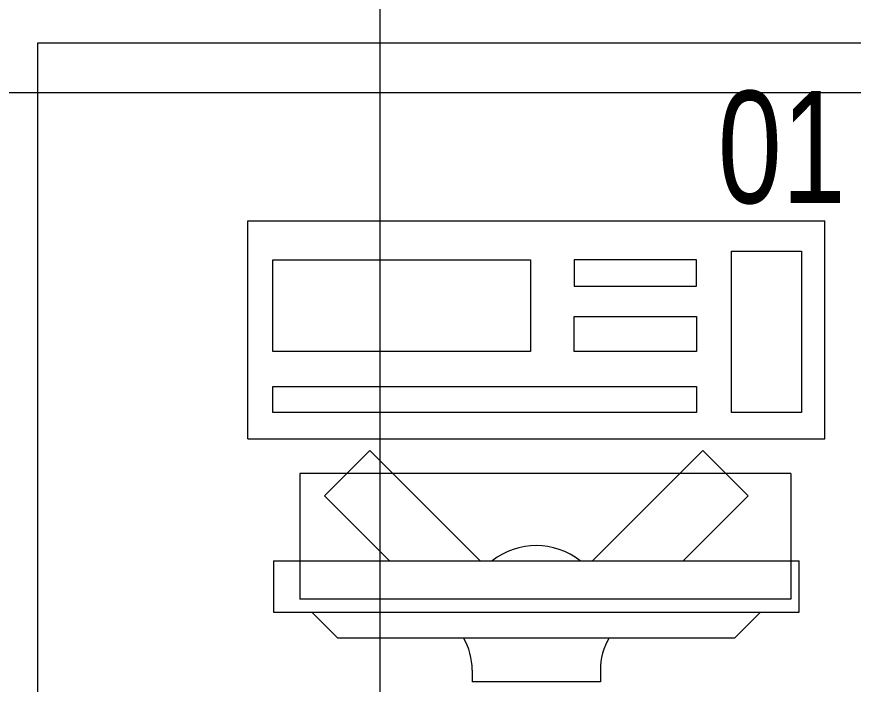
# Model space of a CAD drawing. Header units: inches. Extents: x -246178 to 57169, y -29325 to 19878.
# Drawn here: x 39917 to 40569, y -4062 to -3541 of the extents above; entities that cross this region are included whole.
import ezdxf

# ---------------------------------------------------------------- set-up
doc = ezdxf.new("R2010")
doc.units = ezdxf.units.IN
doc.header["$LTSCALE"] = 25
doc.header["$MEASUREMENT"] = 0
doc.linetypes.add('DASHDOT', pattern=[25.4, 12.7, -6.35, 0, -6.35])
doc.layers.get('0').update_dxf_attribs({"color": 8})
for name, color, linetype, lineweight in [('00-Ground Floor$0$72_EGR_EQP_TAG', 142, 'Continuous', 5), ('00-Ground Floor$0$Frame', 252, 'Continuous', 9), ('00-Ground Floor$0$LOADING', 253, 'Continuous', 5), ('E-LITE-CLNG-CNDT', 6, 'DASHDOT', 35)]:
    doc.layers.add(name, color=color, linetype=linetype, lineweight=lineweight)
doc.styles.add('00-Ground Floor$0$X3G_ENTITY_257CFD', font='swisscl.ttf', dxfattribs={"height": 200})

# ---------------------------------------------------------------- blocks, each defined once
blk = doc.blocks.new('00-Ground Floor$0$GF21043-P')
at = {"color": 0}
for p, q in [((0.8, 0), (0.8, 0.75)), ((-0.8, 0), (0.8, 0))]:
    blk.add_line(p, q, dxfattribs=at)
blk = doc.blocks.new('00-Ground Floor$0$ITCWLS1-P')
at = {"layer": '00-Ground Floor$0$LOADING'}
for p, q in [((-0.17, 0.45), (-0.17, 0)), ((-0.17, 0.45), (0, 0.45)), ((0, 0.45), (0, 0)), ((-0.26509, 0.43, 0), (-0.30509, 0.43, 0)), ((-0.30509, 0.43, 0), (-0.30509, 0.02, 0)), ((-0.26509, 0.43, 0), (-0.26509, 0.02, 0)), ((-0.14957, 0.43047), (-0.12914, 0.43047)), ((-0.12914, 0.43047), (-0.12914, 0.40893)), ((-0.197, 0.40939), (-0.295, 0.40939)), ((-0.295, 0.02639), (-0.295, 0.40939)), ((-0.197, 0.02639), (-0.197, 0.40939)), ((-0.32509, 0.38, 0), (-0.30509, 0.4, 0)), ((-0.32509, 0.38, 0), (-0.32509, 0.07, 0)), ((-0.35032, 0.275), (-0.35961, 0.275)), ((-0.35961, 0.175), (-0.35961, 0.275)), ((-0.35032, 0.175), (-0.35961, 0.175)), ((-0.32509, 0.07, 0), (-0.30509, 0.05, 0)), ((-0.197, 0.02639), (-0.295, 0.02639)), ((-0.30509, 0.02, 0), (-0.26509, 0.02, 0)), ((-0.17, 0), (0, 0))]:
    blk.add_line(p, q, dxfattribs=at)
at = {"layer": '00-Ground Floor$0$LOADING', "extrusion": (2.48281e-10, 3.18408e-10, -1)}
for p, q in [((-0.26509, 0.33952), (-0.21443, 0.39019)), ((-0.17907, 0.35483), (-0.21443, 0.39019)), ((-0.26509, 0.26881), (-0.17907, 0.35483))]:
    blk.add_line(p, q, dxfattribs=at)
at = {"layer": '00-Ground Floor$0$LOADING', "extrusion": (2.48281e-10, -3.18408e-10, -1)}
for p, q in [((-0.26509, 0.18119), (-0.17907, 0.09517)), ((-0.26509, 0.11048), (-0.21443, 0.05981)), ((-0.17907, 0.09517), (-0.21443, 0.05981))]:
    blk.add_line(p, q, dxfattribs=at)
at = {"layer": '00-Ground Floor$0$LOADING'}
for points in [[(-0.12914, 0.40893), (-0.12914, 0.09996), (-0.14957, 0.09996), (-0.14957, 0.43047)], [(-0.14957, 0.09997), (-0.14957, 0.09997), (-0.14957, 0.09997), (-0.14957, 0.09997), (-0.14957, 0.09997), (-0.14957, 0.09997), (-0.14957, 0.09997), (-0.14957, 0.09997), (-0.14957, 0.09997)], [(-0.14957, 0.09997), (-0.14957, 0.09997), (-0.14957, 0.09997), (-0.14957, 0.09997), (-0.14957, 0.09997), (-0.14957, 0.09997), (-0.14957, 0.09997), (-0.14957, 0.09997), (-0.14957, 0.09997), (-0.14957, 0.09997), (-0.14957, 0.09997), (-0.14957, 0.09997), (-0.14957, 0.09997), (-0.14957, 0.09997), (-0.14957, 0.09997), (-0.14957, 0.09997), (-0.14957, 0.09997), (-0.14957, 0.09997)], [(-0.14957, 0.09996), (-0.14957, 0.09996), (-0.14957, 0.09996), (-0.14957, 0.09996), (-0.14957, 0.09996), (-0.14957, 0.09996), (-0.14957, 0.09996), (-0.14957, 0.09996), (-0.14957, 0.09996), (-0.14957, 0.09996)], [(-0.14957, 0.09996), (-0.14957, 0.09996), (-0.14957, 0.09996), (-0.14957, 0.09996), (-0.14957, 0.09996), (-0.14957, 0.09996), (-0.14957, 0.09996)], [(-0.14957, 0.09997), (-0.14957, 0.09997), (-0.14957, 0.09997), (-0.14957, 0.09997), (-0.14957, 0.09997), (-0.14957, 0.09997), (-0.14957, 0.09997), (-0.14957, 0.09997), (-0.14957, 0.09997), (-0.14957, 0.09997)], [(-0.14957, 0.09997), (-0.14957, 0.09997), (-0.14957, 0.09997), (-0.14957, 0.09997), (-0.14957, 0.09997), (-0.14957, 0.09997), (-0.14957, 0.09997), (-0.14957, 0.09997), (-0.14957, 0.09997), (-0.14957, 0.09997), (-0.14957, 0.09997), (-0.14957, 0.09997), (-0.14957, 0.09997), (-0.14957, 0.09997), (-0.14957, 0.09997)], [(-0.14957, 0.09997), (-0.14957, 0.09997), (-0.14957, 0.09997), (-0.14957, 0.09997), (-0.14957, 0.09997), (-0.14957, 0.09997), (-0.14957, 0.09997), (-0.14957, 0.09997), (-0.14957, 0.09997), (-0.14957, 0.09997)], [(-0.14957, 0.09997), (-0.14957, 0.09997), (-0.14957, 0.09997), (-0.14957, 0.09997), (-0.14957, 0.09997), (-0.14957, 0.09997), (-0.14957, 0.09997), (-0.14957, 0.09997), (-0.14957, 0.09997), (-0.14957, 0.09997)], [(-0.14957, 0.09996), (-0.14957, 0.09996), (-0.14957, 0.09996), (-0.14957, 0.09996), (-0.14957, 0.09996), (-0.14957, 0.09996), (-0.14957, 0.09996), (-0.14957, 0.09996), (-0.14957, 0.09996), (-0.14957, 0.09996), (-0.14957, 0.09996), (-0.14957, 0.09996), (-0.14957, 0.09996), (-0.14957, 0.09996), (-0.14957, 0.09996), (-0.14957, 0.09996), (-0.14957, 0.09996), (-0.14957, 0.09996), (-0.14957, 0.09997), (-0.14957, 0.09997), (-0.14957, 0.09997), (-0.14957, 0.09997), (-0.14957, 0.09997), (-0.14957, 0.09997), (-0.14957, 0.09997), (-0.14957, 0.09997), (-0.14957, 0.09997), (-0.14957, 0.09997), (-0.14957, 0.09997), (-0.14957, 0.09997), (-0.14957, 0.09997), (-0.14957, 0.09997), (-0.14956, 0.09997), (-0.14956, 0.09997), (-0.14956, 0.09997), (-0.14956, 0.09996), (-0.14956, 0.09996), (-0.14956, 0.09996), (-0.14956, 0.09996), (-0.14956, 0.09996), (-0.14956, 0.09996), (-0.14956, 0.09996), (-0.14956, 0.09996), (-0.14956, 0.09996), (-0.14956, 0.09996), (-0.14956, 0.09996), (-0.14956, 0.09996), (-0.14956, 0.09996), (-0.14957, 0.09996), (-0.14957, 0.09996), (-0.14957, 0.09996), (-0.14957, 0.09996), (-0.14957, 0.09996), (-0.14957, 0.09996)], [(-0.14957, 0.09996), (-0.14957, 0.09996), (-0.14957, 0.09996), (-0.14957, 0.09996), (-0.14957, 0.09996), (-0.14957, 0.09996), (-0.14957, 0.09996), (-0.14957, 0.09996), (-0.14957, 0.09996), (-0.14957, 0.09996), (-0.14957, 0.09997), (-0.14957, 0.09997), (-0.14957, 0.09997), (-0.14957, 0.09996), (-0.14957, 0.09996), (-0.14957, 0.09996), (-0.14957, 0.09996), (-0.14957, 0.09996), (-0.14957, 0.09996), (-0.14957, 0.09997), (-0.14957, 0.09997), (-0.14957, 0.09997), (-0.14957, 0.09997), (-0.14957, 0.09997), (-0.14957, 0.09997), (-0.14957, 0.09997), (-0.14957, 0.09997), (-0.14957, 0.09997), (-0.14957, 0.09997), (-0.14957, 0.09997), (-0.14957, 0.09997), (-0.14957, 0.09997), (-0.14957, 0.09997), (-0.14957, 0.09997), (-0.14957, 0.09997), (-0.14957, 0.09997), (-0.14957, 0.09997), (-0.14957, 0.09997), (-0.14957, 0.09997), (-0.14957, 0.09997), (-0.14957, 0.09997), (-0.14957, 0.09997), (-0.14957, 0.09997), (-0.14957, 0.09997), (-0.14957, 0.09997), (-0.14957, 0.09997), (-0.14957, 0.09997), (-0.14957, 0.09997), (-0.14957, 0.09997), (-0.14957, 0.09997), (-0.14957, 0.09997), (-0.14957, 0.09997), (-0.14957, 0.09997), (-0.14957, 0.09997), (-0.14957, 0.09997), (-0.14957, 0.09997), (-0.14957, 0.09997), (-0.14957, 0.09997), (-0.14957, 0.09997), (-0.14957, 0.09997), (-0.14957, 0.09997), (-0.14957, 0.09997), (-0.14957, 0.09997), (-0.14957, 0.09997), (-0.14957, 0.09997), (-0.14957, 0.09997), (-0.14957, 0.09997), (-0.14957, 0.09997), (-0.14957, 0.09997), (-0.14957, 0.09997), (-0.14957, 0.09997), (-0.14957, 0.09997), (-0.14957, 0.09997), (-0.14957, 0.09997), (-0.14957, 0.09997), (-0.14957, 0.09997), (-0.14957, 0.09997), (-0.14957, 0.09997), (-0.14957, 0.09997), (-0.14957, 0.09997), (-0.14956, 0.09997), (-0.14957, 0.09997), (-0.14957, 0.09997), (-0.14957, 0.09997), (-0.14957, 0.09997), (-0.14956, 0.09997), (-0.14957, 0.09997), (-0.14957, 0.09997), (-0.14957, 0.09997), (-0.14957, 0.09997), (-0.14957, 0.09997), (-0.14957, 0.09997), (-0.14957, 0.09997), (-0.14957, 0.09997), (-0.14957, 0.09997), (-0.14957, 0.09997), (-0.14956, 0.09997), (-0.14957, 0.09996), (-0.14957, 0.09996), (-0.14957, 0.09996), (-0.14956, 0.09996), (-0.14957, 0.09996), (-0.14957, 0.09996), (-0.14957, 0.09996), (-0.14957, 0.09996), (-0.14957, 0.09996), (-0.14957, 0.09996), (-0.14957, 0.09996), (-0.14957, 0.09996), (-0.14957, 0.09996), (-0.14957, 0.09996)], [(-0.14957, 0.09996), (-0.14957, 0.09996), (-0.14957, 0.09996), (-0.14957, 0.09996), (-0.14957, 0.09996), (-0.14957, 0.09996), (-0.14957, 0.09996), (-0.14957, 0.09996)], [(-0.14957, 0.09996), (-0.14957, 0.09996), (-0.14957, 0.09996), (-0.14957, 0.09996), (-0.14957, 0.09996), (-0.14957, 0.09996), (-0.14957, 0.09996), (-0.14957, 0.09996), (-0.14957, 0.09996), (-0.14957, 0.09996), (-0.14957, 0.09996), (-0.14957, 0.09996), (-0.14957, 0.09996), (-0.14957, 0.09996), (-0.14957, 0.09996), (-0.14957, 0.09996), (-0.14957, 0.09996), (-0.14957, 0.09996), (-0.14957, 0.09996), (-0.14957, 0.09996), (-0.14957, 0.09996), (-0.14957, 0.09996), (-0.14957, 0.09996), (-0.14957, 0.09996), (-0.14957, 0.09996), (-0.14957, 0.09996), (-0.14957, 0.09996), (-0.14957, 0.09996), (-0.14957, 0.09996), (-0.14957, 0.09996), (-0.14957, 0.09996), (-0.14957, 0.09996), (-0.14957, 0.09996), (-0.14957, 0.09996), (-0.14957, 0.09996), (-0.14957, 0.09996), (-0.14957, 0.09996), (-0.14957, 0.09996), (-0.14957, 0.09996), (-0.14957, 0.09996), (-0.14957, 0.09996), (-0.14957, 0.09996), (-0.14957, 0.09996), (-0.14957, 0.09996), (-0.14957, 0.09996), (-0.14957, 0.09996), (-0.14957, 0.09996), (-0.14957, 0.09996), (-0.14956, 0.09996), (-0.14956, 0.09996), (-0.14956, 0.09996), (-0.14956, 0.09996), (-0.14957, 0.09996), (-0.14957, 0.09996), (-0.14957, 0.09996), (-0.14957, 0.09996), (-0.14957, 0.09996), (-0.14957, 0.09996), (-0.14956, 0.09996), (-0.14957, 0.09996), (-0.14957, 0.09996), (-0.14957, 0.09996), (-0.14957, 0.09996), (-0.14957, 0.09996), (-0.14957, 0.09996), (-0.14957, 0.09996), (-0.14957, 0.09996), (-0.14957, 0.09996), (-0.14957, 0.09996), (-0.14956, 0.09996), (-0.14956, 0.09996), (-0.14957, 0.09996), (-0.14957, 0.09996), (-0.14957, 0.09996), (-0.14957, 0.09996), (-0.14957, 0.09996), (-0.14957, 0.09996), (-0.14957, 0.09996), (-0.14957, 0.09996), (-0.14957, 0.09996), (-0.14957, 0.09996), (-0.14957, 0.09996), (-0.14957, 0.09996), (-0.14957, 0.09996), (-0.14957, 0.09996), (-0.14957, 0.09996), (-0.14957, 0.09996), (-0.14957, 0.09996), (-0.14957, 0.09996)], [(-0.14957, 0.09996), (-0.14957, 0.09996), (-0.14957, 0.09996), (-0.14957, 0.09996), (-0.14957, 0.09996), (-0.14957, 0.09996), (-0.14957, 0.09996), (-0.14957, 0.09996), (-0.14957, 0.09996), (-0.14957, 0.09996), (-0.14957, 0.09996), (-0.14957, 0.09996)], [(-0.14957, 0.09996), (-0.14957, 0.09996), (-0.14956, 0.09996), (-0.14956, 0.09996), (-0.14956, 0.09996), (-0.14956, 0.09996), (-0.14957, 0.09996)], [(-0.14957, 0.09996), (-0.14957, 0.09996), (-0.14957, 0.09996), (-0.14957, 0.09996), (-0.14957, 0.09996), (-0.14957, 0.09996), (-0.14957, 0.09996), (-0.14957, 0.09996), (-0.14957, 0.09996), (-0.14956, 0.09996), (-0.14956, 0.09996), (-0.14956, 0.09996), (-0.14956, 0.09996), (-0.14956, 0.09996), (-0.14956, 0.09996), (-0.14956, 0.09996), (-0.14957, 0.09996)]]:
    blk.add_lwpolyline(points, dxfattribs=at)
for points in [[(-0.1019, 0.43047), (-0.03039, 0.43047), (-0.03039, 0.22944), (-0.1019, 0.22944)], [(-0.1019, 0.19536), (-0.07466, 0.19536), (-0.07466, 0.09996), (-0.1019, 0.09996)], [(-0.03039, 0.19536), (-0.05082, 0.19536), (-0.05082, 0.09996), (-0.03039, 0.09996)], [(-0.14956, 0.09996), (-0.14956, 0.09996), (-0.14956, 0.09996), (-0.14956, 0.09996), (-0.14956, 0.09996), (-0.14956, 0.09996), (-0.14956, 0.09996), (-0.14956, 0.09996), (-0.14957, 0.09996), (-0.14957, 0.09996), (-0.14957, 0.09996), (-0.14957, 0.09996), (-0.14957, 0.09996), (-0.14957, 0.09996), (-0.14957, 0.09996), (-0.14957, 0.09996), (-0.14957, 0.09996), (-0.14957, 0.09996), (-0.14957, 0.09996), (-0.14957, 0.09996), (-0.14957, 0.09996), (-0.14957, 0.09996), (-0.14957, 0.09996), (-0.14957, 0.09996), (-0.14957, 0.09996), (-0.14957, 0.09996), (-0.14957, 0.09996), (-0.14957, 0.09996), (-0.14957, 0.09996), (-0.14957, 0.09996), (-0.14957, 0.09996), (-0.14957, 0.09996), (-0.14957, 0.09996), (-0.14957, 0.09996), (-0.14957, 0.09996), (-0.14957, 0.09996), (-0.14957, 0.09996), (-0.14957, 0.09996), (-0.14957, 0.09996), (-0.14957, 0.09996), (-0.14957, 0.09996), (-0.14957, 0.09996), (-0.14957, 0.09996), (-0.14957, 0.09996), (-0.14957, 0.09996), (-0.14957, 0.09996), (-0.14957, 0.09996), (-0.14957, 0.09996), (-0.14957, 0.09996), (-0.14957, 0.09996), (-0.14957, 0.09996), (-0.14957, 0.09996), (-0.14957, 0.09996), (-0.14957, 0.09996), (-0.14957, 0.09996), (-0.14957, 0.09996), (-0.14957, 0.09996), (-0.14956, 0.09996), (-0.14956, 0.09996), (-0.14956, 0.09996), (-0.14956, 0.09996), (-0.14956, 0.09996), (-0.14956, 0.09996), (-0.14956, 0.09996), (-0.14956, 0.09996), (-0.14956, 0.09996), (-0.14956, 0.09996), (-0.14956, 0.09996), (-0.14956, 0.09996), (-0.14956, 0.09996), (-0.14956, 0.09996), (-0.14956, 0.09996), (-0.14956, 0.09996), (-0.14956, 0.09996), (-0.14956, 0.09996), (-0.14956, 0.09996), (-0.14956, 0.09996), (-0.14956, 0.09996), (-0.14956, 0.09996), (-0.14956, 0.09996), (-0.14956, 0.09996), (-0.14956, 0.09996), (-0.14956, 0.09996), (-0.14956, 0.09996), (-0.14956, 0.09996), (-0.14956, 0.09996), (-0.14956, 0.09996), (-0.14956, 0.09996), (-0.14956, 0.09996), (-0.14957, 0.09996), (-0.14957, 0.09996), (-0.14957, 0.09996), (-0.14957, 0.09996), (-0.14957, 0.09996), (-0.14957, 0.09996), (-0.14957, 0.09996), (-0.14957, 0.09996), (-0.14957, 0.09996), (-0.14957, 0.09996), (-0.14957, 0.09996), (-0.14957, 0.09996), (-0.14957, 0.09996), (-0.14957, 0.09996), (-0.14957, 0.09996), (-0.14957, 0.09996), (-0.14957, 0.09996), (-0.14957, 0.09996), (-0.14957, 0.09996), (-0.14957, 0.09996), (-0.14957, 0.09996), (-0.14957, 0.09996), (-0.14957, 0.09996), (-0.14957, 0.09996), (-0.14957, 0.09996), (-0.14957, 0.09996), (-0.14957, 0.09996), (-0.14957, 0.09996), (-0.14957, 0.09996), (-0.14957, 0.09996), (-0.14957, 0.09996), (-0.14957, 0.09996), (-0.14957, 0.09996), (-0.14957, 0.09996), (-0.14957, 0.09996), (-0.14957, 0.09996), (-0.14957, 0.09996), (-0.14957, 0.09996), (-0.14957, 0.09996), (-0.14957, 0.09996), (-0.14957, 0.09996), (-0.14957, 0.09996), (-0.14957, 0.09996), (-0.14957, 0.09996), (-0.14957, 0.09996), (-0.14957, 0.09996), (-0.14957, 0.09996), (-0.14957, 0.09996), (-0.14957, 0.09996), (-0.14957, 0.09996), (-0.14957, 0.09996), (-0.14957, 0.09996), (-0.14957, 0.09996), (-0.14957, 0.09996), (-0.14957, 0.09996), (-0.14957, 0.09996), (-0.14957, 0.09996), (-0.14957, 0.09996), (-0.14957, 0.09996), (-0.14957, 0.09996), (-0.14957, 0.09996), (-0.14957, 0.09996), (-0.14957, 0.09996), (-0.14957, 0.09996), (-0.14957, 0.09996), (-0.14956, 0.09996), (-0.14956, 0.09996), (-0.14956, 0.09996), (-0.14956, 0.09996), (-0.14956, 0.09996), (-0.14956, 0.09996), (-0.14956, 0.09996), (-0.14956, 0.09996), (-0.14956, 0.09996), (-0.14956, 0.09996), (-0.14956, 0.09996), (-0.14956, 0.09996), (-0.14956, 0.09996), (-0.14956, 0.09996), (-0.14956, 0.09996), (-0.14956, 0.09996), (-0.14956, 0.09996), (-0.14956, 0.09996), (-0.14956, 0.09996), (-0.14956, 0.09996), (-0.14956, 0.09996), (-0.14956, 0.09996), (-0.14956, 0.09996), (-0.14956, 0.09996), (-0.14956, 0.09996), (-0.14956, 0.09996), (-0.14956, 0.09996), (-0.14956, 0.09996), (-0.14956, 0.09996), (-0.14956, 0.09996), (-0.14956, 0.09996), (-0.14956, 0.09996), (-0.14956, 0.09996), (-0.14956, 0.09996), (-0.14956, 0.09996), (-0.14956, 0.09996), (-0.14956, 0.09996), (-0.14956, 0.09996), (-0.14956, 0.09996), (-0.14956, 0.09996), (-0.14956, 0.09996), (-0.14956, 0.09996), (-0.14956, 0.09996), (-0.14956, 0.09996), (-0.14956, 0.09996), (-0.14956, 0.09996), (-0.14956, 0.09996), (-0.14957, 0.09996), (-0.14957, 0.09996), (-0.14957, 0.09996), (-0.14957, 0.09996), (-0.14957, 0.09996), (-0.14957, 0.09996), (-0.14957, 0.09996), (-0.14957, 0.09996), (-0.14957, 0.09996), (-0.14957, 0.09996), (-0.14957, 0.09996), (-0.14957, 0.09996), (-0.14957, 0.09996), (-0.14957, 0.09996), (-0.14957, 0.09996), (-0.14957, 0.09996), (-0.14957, 0.09996), (-0.14957, 0.09996), (-0.14957, 0.09996), (-0.14957, 0.09996), (-0.14957, 0.09996), (-0.14957, 0.09996), (-0.14957, 0.09996), (-0.14957, 0.09996), (-0.14957, 0.09996), (-0.14957, 0.09996), (-0.14957, 0.09996), (-0.14957, 0.09996), (-0.14957, 0.09996), (-0.14957, 0.09996), (-0.14957, 0.09996), (-0.14957, 0.09996), (-0.14957, 0.09996), (-0.14957, 0.09996), (-0.14956, 0.09996), (-0.14956, 0.09996), (-0.14956, 0.09996), (-0.14956, 0.09996), (-0.14956, 0.09996), (-0.14956, 0.09996), (-0.14956, 0.09996), (-0.14956, 0.09996), (-0.14956, 0.09996), (-0.14956, 0.09996), (-0.14956, 0.09996), (-0.14956, 0.09996), (-0.14956, 0.09996), (-0.14956, 0.09996), (-0.14956, 0.09996), (-0.14956, 0.09996), (-0.14956, 0.09996), (-0.14956, 0.09996), (-0.14956, 0.09996), (-0.14956, 0.09996), (-0.14956, 0.09996), (-0.14956, 0.09996), (-0.14956, 0.09996), (-0.14956, 0.09996), (-0.14956, 0.09996), (-0.14956, 0.09996), (-0.14956, 0.09996), (-0.14956, 0.09996), (-0.14956, 0.09996), (-0.14956, 0.09996), (-0.14956, 0.09996), (-0.14956, 0.09996), (-0.14956, 0.09996), (-0.14956, 0.09996), (-0.14956, 0.09996), (-0.14956, 0.09996), (-0.14956, 0.09996), (-0.14956, 0.09996), (-0.14956, 0.09996), (-0.14956, 0.09996), (-0.14956, 0.09996), (-0.14956, 0.09996)], [(-0.14957, 0.09996), (-0.14957, 0.09996), (-0.14957, 0.09996), (-0.14957, 0.09996), (-0.14957, 0.09996), (-0.14957, 0.09996), (-0.14957, 0.09996), (-0.14957, 0.09996), (-0.14957, 0.09996), (-0.14957, 0.09996), (-0.14957, 0.09996), (-0.14957, 0.09996), (-0.14957, 0.09996), (-0.14957, 0.09996), (-0.14957, 0.09996), (-0.14957, 0.09996), (-0.14957, 0.09996), (-0.14957, 0.09996), (-0.14957, 0.09996), (-0.14957, 0.09996), (-0.14957, 0.09996), (-0.14957, 0.09996), (-0.14957, 0.09996), (-0.14957, 0.09996), (-0.14957, 0.09996), (-0.14957, 0.09996), (-0.14957, 0.09996), (-0.14957, 0.09996), (-0.14957, 0.09996), (-0.14957, 0.09996), (-0.14957, 0.09996), (-0.14957, 0.09996), (-0.14957, 0.09996), (-0.14957, 0.09996), (-0.14957, 0.09996), (-0.14957, 0.09996), (-0.14957, 0.09996), (-0.14957, 0.09996), (-0.14957, 0.09996), (-0.14957, 0.09996), (-0.14957, 0.09996), (-0.14957, 0.09996), (-0.14957, 0.09996), (-0.14957, 0.09996), (-0.14957, 0.09996), (-0.14957, 0.09996), (-0.14957, 0.09996), (-0.14957, 0.09996), (-0.14957, 0.09996), (-0.14957, 0.09996), (-0.14957, 0.09996), (-0.14957, 0.09996), (-0.14957, 0.09996), (-0.14957, 0.09996), (-0.14957, 0.09996), (-0.14957, 0.09996), (-0.14957, 0.09996), (-0.14957, 0.09996), (-0.14957, 0.09996), (-0.14957, 0.09996), (-0.14957, 0.09996), (-0.14957, 0.09996), (-0.14957, 0.09996), (-0.14957, 0.09996), (-0.14957, 0.09996), (-0.14957, 0.09996), (-0.14957, 0.09996), (-0.14957, 0.09996), (-0.14957, 0.09996), (-0.14957, 0.09996), (-0.14957, 0.09996), (-0.14957, 0.09996), (-0.14957, 0.09996), (-0.14957, 0.09996), (-0.14957, 0.09996), (-0.14957, 0.09996), (-0.14957, 0.09996), (-0.14957, 0.09996), (-0.14957, 0.09996), (-0.14957, 0.09996), (-0.14957, 0.09996), (-0.14957, 0.09996), (-0.14957, 0.09996), (-0.14957, 0.09996), (-0.14957, 0.09996), (-0.14957, 0.09996), (-0.14957, 0.09996), (-0.14957, 0.09996), (-0.14957, 0.09996), (-0.14957, 0.09996), (-0.14957, 0.09996), (-0.14957, 0.09996), (-0.14957, 0.09996), (-0.14957, 0.09996), (-0.14957, 0.09996), (-0.14957, 0.09996), (-0.14957, 0.09996), (-0.14957, 0.09996), (-0.14957, 0.09996), (-0.14957, 0.09996), (-0.14957, 0.09996), (-0.14957, 0.09996), (-0.14957, 0.09996), (-0.14957, 0.09996), (-0.14957, 0.09996), (-0.14957, 0.09996), (-0.14957, 0.09996), (-0.14957, 0.09996), (-0.14957, 0.09996), (-0.14957, 0.09996), (-0.14957, 0.09996), (-0.14957, 0.09996), (-0.14957, 0.09996), (-0.14957, 0.09996), (-0.14957, 0.09996), (-0.14957, 0.09996), (-0.14957, 0.09996), (-0.14957, 0.09996), (-0.14957, 0.09996), (-0.14957, 0.09996), (-0.14957, 0.09996), (-0.14957, 0.09996), (-0.14957, 0.09996), (-0.14957, 0.09996), (-0.14957, 0.09996), (-0.14957, 0.09996), (-0.14957, 0.09996), (-0.14957, 0.09996), (-0.14957, 0.09996), (-0.14957, 0.09996), (-0.14957, 0.09996), (-0.14957, 0.09996), (-0.14957, 0.09996), (-0.14957, 0.09996), (-0.14957, 0.09996), (-0.14957, 0.09996), (-0.14957, 0.09996), (-0.14957, 0.09996), (-0.14957, 0.09996), (-0.14957, 0.09996), (-0.14957, 0.09996), (-0.14957, 0.09996), (-0.14957, 0.09996), (-0.14957, 0.09996), (-0.14957, 0.09996), (-0.14957, 0.09996), (-0.14957, 0.09996), (-0.14957, 0.09996), (-0.14957, 0.09996), (-0.14957, 0.09996), (-0.14957, 0.09996), (-0.14957, 0.09996), (-0.14957, 0.09996), (-0.14957, 0.09996), (-0.14957, 0.09996), (-0.14957, 0.09996), (-0.14957, 0.09996), (-0.14957, 0.09996), (-0.14957, 0.09996), (-0.14957, 0.09996), (-0.14957, 0.09996), (-0.14957, 0.09996), (-0.14957, 0.09996), (-0.14957, 0.09996), (-0.14957, 0.09996), (-0.14957, 0.09996), (-0.14957, 0.09996), (-0.14957, 0.09996), (-0.14957, 0.09996), (-0.14957, 0.09996), (-0.14957, 0.09996), (-0.14957, 0.09996), (-0.14957, 0.09996), (-0.14957, 0.09996), (-0.14957, 0.09996), (-0.14957, 0.09996), (-0.14957, 0.09996), (-0.14957, 0.09996), (-0.14957, 0.09996), (-0.14957, 0.09996), (-0.14957, 0.09996), (-0.14957, 0.09996), (-0.14957, 0.09996), (-0.14957, 0.09996), (-0.14957, 0.09996), (-0.14957, 0.09996), (-0.14957, 0.09996), (-0.14957, 0.09996), (-0.14957, 0.09996), (-0.14957, 0.09996), (-0.14957, 0.09996), (-0.14957, 0.09996), (-0.14957, 0.09996), (-0.14957, 0.09996), (-0.14957, 0.09996), (-0.14957, 0.09996), (-0.14957, 0.09996), (-0.14957, 0.09996), (-0.14957, 0.09996), (-0.14957, 0.09996), (-0.14957, 0.09996), (-0.14957, 0.09996), (-0.14957, 0.09996), (-0.14957, 0.09996), (-0.14957, 0.09996), (-0.14957, 0.09996), (-0.14957, 0.09996), (-0.14957, 0.09996), (-0.14957, 0.09996), (-0.14957, 0.09996), (-0.14957, 0.09996), (-0.14957, 0.09996), (-0.14957, 0.09996), (-0.14957, 0.09996)], [(-0.14957, 0.09996), (-0.14957, 0.09996), (-0.14957, 0.09996), (-0.14957, 0.09996), (-0.14957, 0.09996), (-0.14957, 0.09996), (-0.14957, 0.09996), (-0.14957, 0.09996), (-0.14957, 0.09996), (-0.14957, 0.09996), (-0.14957, 0.09996), (-0.14957, 0.09996), (-0.14957, 0.09996), (-0.14957, 0.09996), (-0.14957, 0.09996), (-0.14957, 0.09996), (-0.14957, 0.09996), (-0.14957, 0.09996), (-0.14957, 0.09996), (-0.14957, 0.09996), (-0.14957, 0.09996), (-0.14957, 0.09996), (-0.14957, 0.09996), (-0.14957, 0.09996), (-0.14957, 0.09996), (-0.14957, 0.09996), (-0.14957, 0.09996), (-0.14957, 0.09996), (-0.14957, 0.09996), (-0.14957, 0.09996), (-0.14957, 0.09996), (-0.14957, 0.09996), (-0.14957, 0.09996), (-0.14957, 0.09996), (-0.14957, 0.09996), (-0.14957, 0.09996), (-0.14957, 0.09996), (-0.14957, 0.09996), (-0.14957, 0.09996), (-0.14957, 0.09996), (-0.14957, 0.09996), (-0.14957, 0.09996), (-0.14957, 0.09996), (-0.14957, 0.09996), (-0.14957, 0.09996), (-0.14957, 0.09996), (-0.14957, 0.09996), (-0.14957, 0.09996), (-0.14957, 0.09996), (-0.14957, 0.09996), (-0.14957, 0.09996), (-0.14957, 0.09996), (-0.14957, 0.09996), (-0.14957, 0.09996), (-0.14957, 0.09996), (-0.14957, 0.09996), (-0.14957, 0.09996), (-0.14957, 0.09996), (-0.14957, 0.09996), (-0.14957, 0.09996), (-0.14957, 0.09996), (-0.14957, 0.09996), (-0.14957, 0.09996), (-0.14957, 0.09996), (-0.14957, 0.09996), (-0.14957, 0.09996), (-0.14957, 0.09996), (-0.14957, 0.09996), (-0.14957, 0.09996), (-0.14957, 0.09996), (-0.14957, 0.09996), (-0.14957, 0.09996), (-0.14957, 0.09996), (-0.14957, 0.09996), (-0.14957, 0.09996), (-0.14957, 0.09996), (-0.14957, 0.09996), (-0.14957, 0.09996), (-0.14957, 0.09996), (-0.14957, 0.09996), (-0.14957, 0.09996), (-0.14957, 0.09996), (-0.14957, 0.09996), (-0.14957, 0.09996), (-0.14957, 0.09996), (-0.14957, 0.09996), (-0.14957, 0.09996), (-0.14957, 0.09996), (-0.14957, 0.09996), (-0.14957, 0.09996), (-0.14957, 0.09996), (-0.14957, 0.09996), (-0.14957, 0.09996), (-0.14957, 0.09996), (-0.14957, 0.09996), (-0.14957, 0.09996), (-0.14957, 0.09996), (-0.14957, 0.09996), (-0.14957, 0.09996), (-0.14957, 0.09996), (-0.14957, 0.09996), (-0.14957, 0.09996), (-0.14957, 0.09996), (-0.14957, 0.09996), (-0.14957, 0.09996), (-0.14957, 0.09996), (-0.14957, 0.09996), (-0.14957, 0.09996), (-0.14957, 0.09996), (-0.14957, 0.09996), (-0.14957, 0.09996), (-0.14957, 0.09996), (-0.14957, 0.09996), (-0.14957, 0.09996), (-0.14957, 0.09996), (-0.14957, 0.09996), (-0.14957, 0.09996), (-0.14957, 0.09996), (-0.14957, 0.09996), (-0.14957, 0.09996), (-0.14957, 0.09996), (-0.14957, 0.09996), (-0.14957, 0.09996), (-0.14957, 0.09996), (-0.14957, 0.09996), (-0.14957, 0.09996), (-0.14957, 0.09996), (-0.14957, 0.09996), (-0.14957, 0.09996), (-0.14957, 0.09996), (-0.14957, 0.09996), (-0.14957, 0.09996), (-0.14957, 0.09996), (-0.14957, 0.09996), (-0.14957, 0.09996), (-0.14957, 0.09996), (-0.14957, 0.09996), (-0.14957, 0.09996), (-0.14957, 0.09996), (-0.14957, 0.09996), (-0.14957, 0.09996), (-0.14957, 0.09996), (-0.14957, 0.09996), (-0.14957, 0.09996), (-0.14957, 0.09996), (-0.14957, 0.09996), (-0.14957, 0.09996), (-0.14957, 0.09996), (-0.14957, 0.09996), (-0.14957, 0.09996), (-0.14957, 0.09996), (-0.14957, 0.09996), (-0.14957, 0.09996), (-0.14957, 0.09996), (-0.14957, 0.09996), (-0.14957, 0.09996), (-0.14957, 0.09996), (-0.14957, 0.09996), (-0.14957, 0.09996), (-0.14957, 0.09996), (-0.14957, 0.09996), (-0.14957, 0.09996), (-0.14957, 0.09996), (-0.14957, 0.09996), (-0.14957, 0.09996), (-0.14957, 0.09996), (-0.14957, 0.09996), (-0.14957, 0.09996), (-0.14957, 0.09996), (-0.14957, 0.09996), (-0.14957, 0.09996), (-0.14957, 0.09996), (-0.14957, 0.09996), (-0.14957, 0.09996), (-0.14957, 0.09996), (-0.14957, 0.09996), (-0.14957, 0.09996), (-0.14957, 0.09996), (-0.14957, 0.09996), (-0.14957, 0.09996), (-0.14957, 0.09996), (-0.14957, 0.09996), (-0.14957, 0.09996), (-0.14957, 0.09996), (-0.14957, 0.09996), (-0.14957, 0.09996), (-0.14957, 0.09996), (-0.14957, 0.09996), (-0.14957, 0.09996), (-0.14957, 0.09996), (-0.14957, 0.09996), (-0.14957, 0.09996), (-0.14957, 0.09996), (-0.14957, 0.09996), (-0.14957, 0.09996), (-0.14957, 0.09996), (-0.14957, 0.09996), (-0.14957, 0.09996), (-0.14957, 0.09996), (-0.14957, 0.09996), (-0.14957, 0.09996), (-0.14957, 0.09996), (-0.14957, 0.09996), (-0.14957, 0.09996), (-0.14957, 0.09996), (-0.14957, 0.09996), (-0.14957, 0.09996), (-0.14957, 0.09996), (-0.14957, 0.09996), (-0.14957, 0.09996), (-0.14957, 0.09996), (-0.14957, 0.09996), (-0.14957, 0.09996), (-0.14957, 0.09996), (-0.14957, 0.09996), (-0.14957, 0.09996), (-0.14957, 0.09996), (-0.14957, 0.09996), (-0.14957, 0.09996)], [(-0.14957, 0.0727), (-0.02358, 0.0727), (-0.02358, 0.01818), (-0.14957, 0.01818)]]:
    blk.add_lwpolyline(points, close=True, dxfattribs=at)
for centre, radius, start, end in [((-0.35032, 0.325), 0.05, 270, 300.30934), ((-0.3089, 0.225), 0.05564, 321.94311, 38.05689), ((-0.35032, 0.125), 0.05, 59.69066, 90)]:
    blk.add_arc(centre, radius, start, end, dxfattribs=at)
blk = doc.blocks.new('00-Ground Floor$0$A$C03B62CD8')
at = {"color": 254, "linetype": 'Continuous'}
for p, q in [((40200, -6847.43), (40200, -2847.43)), ((37949.51, -3600), (41699.05, -3600))]:
    blk.add_line(p, q, dxfattribs=at)
blk = doc.blocks.new('00-Ground Floor$0$A$Ce9e1c4c3')
at = {"layer": '00-Ground Floor$0$Frame', "color": 254}
blk.add_blockref('00-Ground Floor$0$A$C03B62CD8', (-100000, 0), dxfattribs=at)
blk = doc.blocks.new('00-Ground Floor')
at = {"color": 254}
blk.add_blockref('00-Ground Floor$0$A$Ce9e1c4c3', (100000, 0), dxfattribs=at)
at = {"layer": '00-Ground Floor$0$LOADING', "extrusion": (2.24019e-05, 2.34868e-18, 1), "xscale": 1000, "yscale": 1000, "zscale": 1000, "rotation": 180}
blk.add_blockref('00-Ground Floor$0$GF21043-P', (40732.72, -3561.62, 0.89), dxfattribs=at)
at = {"layer": '00-Ground Floor$0$LOADING', "extrusion": (-1.9402e-16, 8.01373e-06, 1), "xscale": 1000.000000000006, "yscale": 1000.000000000006, "zscale": 1000.000000000006, "rotation": 90.00000000646482}
blk.add_blockref('00-Ground Floor$0$ITCWLS1-P', (40546.89, -3700.17, -0.04), dxfattribs=at)
at = {"layer": '00-Ground Floor$0$72_EGR_EQP_TAG', "insert": (40513.38, -3598.83, -0.01), "char_height": 87.473, "attachment_point": 2, "style": '00-Ground Floor$0$X3G_ENTITY_257CFD'}
blk.add_mtext('01', dxfattribs=at)

msp = doc.modelspace()

# ---------------------------------------------------------------- block references
at = {"layer": 'E-LITE-CLNG-CNDT'}
msp.add_blockref('00-Ground Floor', (0, 0), dxfattribs=at)

doc.saveas('drawing.dxf')
